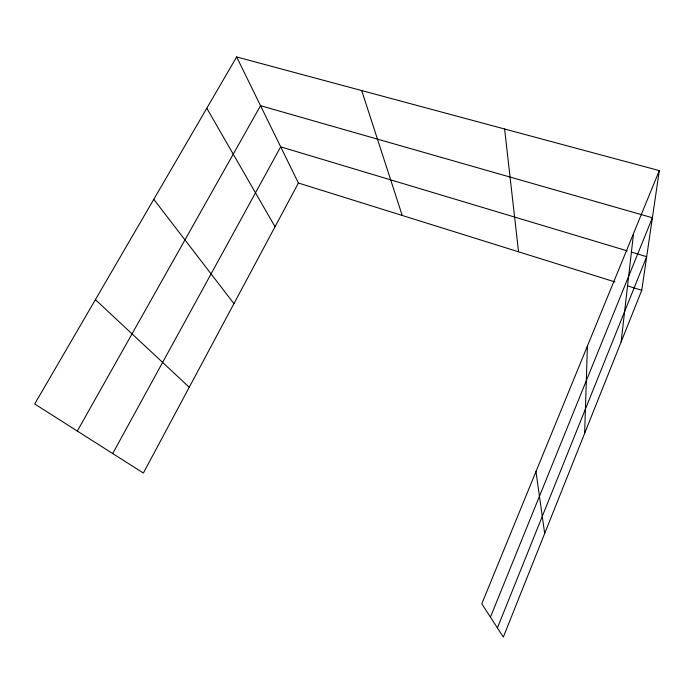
<?xml version="1.0" encoding="UTF-8"?>
<svg xmlns="http://www.w3.org/2000/svg" width="694" height="694" viewBox="0 0 694 694"><rect width="100%" height="100%" fill="white"/><g stroke="black" fill="none" stroke-linecap="round" stroke-linejoin="round"><path stroke-width="1.04" d="M584.652 433.334L587.41 346.037M621.13 341.951L633.553 233.444M659.3 170.603L481.783 603.806L503.332 637.057L641.75 290.292L659.3 170.603L236.645 56.943L34.7 403.977L143.38 473.048L298.403 183.025L236.645 56.943M497.416 627.931L646.678 256.693L631.314 252.078M490.432 617.157L652.386 217.76L260.528 105.688L77.312 431.052M112.697 453.546L280.68 146.842L627.211 250.855M298.403 183.025L614.91 281.911M627.298 285.781L641.75 290.292M95.408 299.661L189.236 387.261M153.782 199.334L233.93 303.642M206.795 108.238L275.032 226.747M361.704 90.576L402.225 215.461M535.976 471.564L544.677 533.478M504.607 129.006L518.539 251.801"/></g></svg>
